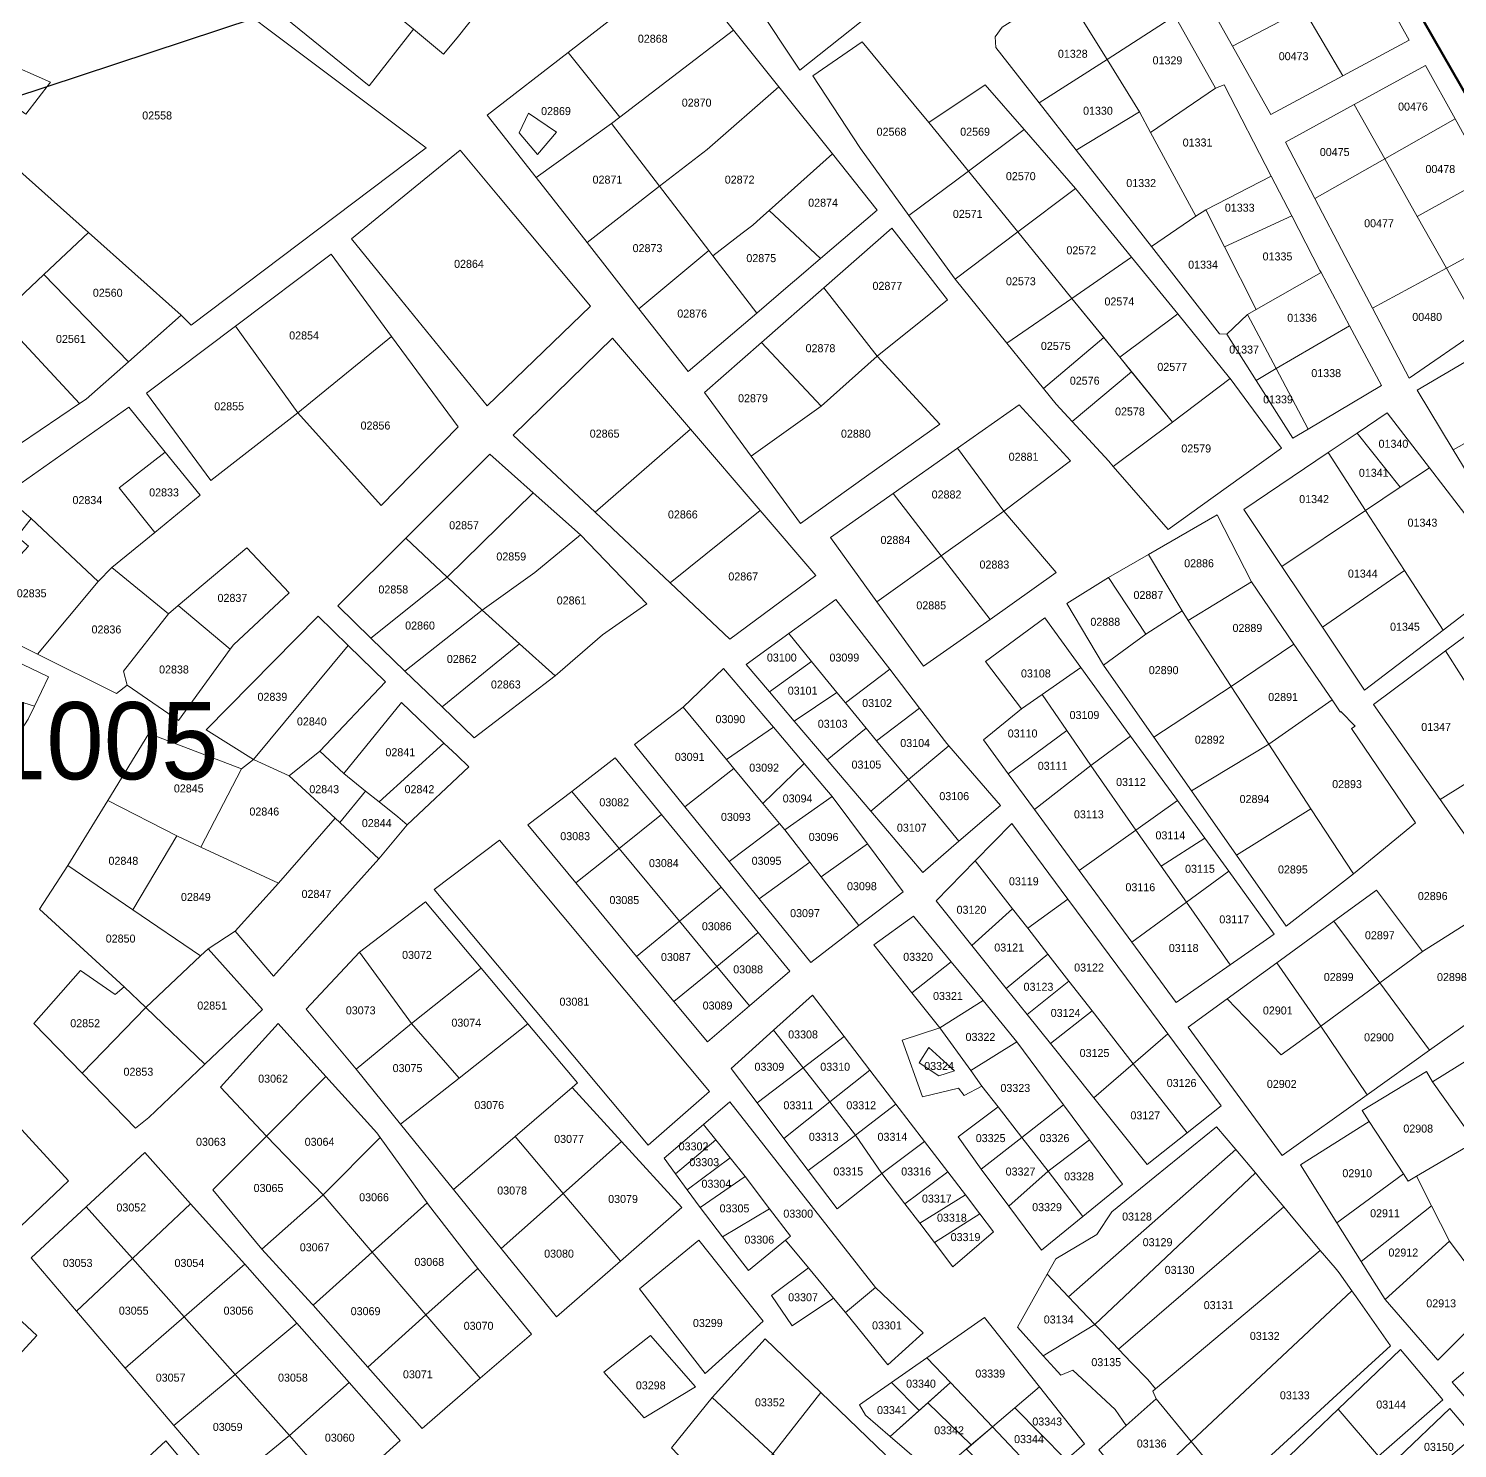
# Model space of a CAD drawing. Header units: metres. Extents: x 245225 to 248406, y 1633796 to 1637634.
# Drawn here: x 247960.4 to 248228.2, y 1635576.7 to 1635842.8 of the extents above; entities that cross this region are included whole.
import ezdxf
from ezdxf.enums import TextEntityAlignment as Align

# ---------------------------------------------------------------- set-up
doc = ezdxf.new("R2010")
doc.units = ezdxf.units.M
doc.header["$MEASUREMENT"] = 0
doc.layers.add('historique_numero_parcelle', color=7, linetype='Continuous')
doc.layers.add('limites_sections', color=7, linetype='Continuous')
doc.layers.add('Limites_Communes', color=7, linetype='Continuous', lineweight=211, plot=False)
doc.layers.add('LIMITES_PARCELLES', color=7, linetype='Continuous', lineweight=0, true_color=0xffffff)
doc.styles.add('Style-FANCY', font='FANCY.shx')

msp = doc.modelspace()

# ---------------------------------------------------------------- linework, layer by layer
at = {"layer": 'Limites_Communes', "color": 210, "lineweight": 80, "flags": 128}
msp.add_lwpolyline([(248217.2385, 1636236.7707), (248275.3777, 1636195.0512), (248148.5522, 1635981.3904), (248146.6045, 1635975.4591), (248342.7719, 1635633.7657), (248361.87, 1635600.4997), (248372.369, 1635589.1554), (248359.7581, 1635572.275), (248054, 1635163)], dxfattribs=at)
at = {"layer": 'limites_parcelles', "flags": 128}
for points in [[(248064.685, 1635873.243), (248058.454, 1635864.355), (248052.841, 1635856.346), (248040.776, 1635841.106), (248038.201, 1635838.024), (248032.59, 1635842.734), (248024.299, 1635849.61), (248030.925, 1635859.148), (248036.349, 1635869.335), (248049.284, 1635886.206), (248064.685, 1635873.243)], [(247989.023, 1635789.142), (247971.647, 1635804.644), (247939.499, 1635833.326), (247940.022, 1635833.909), (247957.379, 1635852.959), (247959.178, 1635851.901), (247973.148, 1635866.929), (248034.955, 1635820.469), (247990.928, 1635787.237), (247989.023, 1635789.142)], [(248219.184, 1635840.683), (248206.785, 1635834.002), (248199.418, 1635846.468), (248191.925, 1635859.146), (248205.002, 1635866.362), (248212.279, 1635853.187), (248219.184, 1635840.683)], [(248175.3, 1635845.22), (248162.57, 1635837.048), (248154.351, 1635850.274), (248157.288, 1635852.111), (248167.926, 1635858.335), (248175.3, 1635845.22)], [(248024.299, 1635849.61), (248032.59, 1635842.734), (248024.266, 1635832.11), (248008.549, 1635844.867), (248016.957, 1635855.698), (248024.299, 1635849.61)], [(248081.155, 1635833.826), (248071.238, 1635826.216), (248061.592, 1635838.361), (248071.787, 1635846.266), (248082.785, 1635854.792), (248092.551, 1635842.57), (248081.155, 1635833.826)], [(248162.57, 1635837.048), (248149.872, 1635828.896), (248141.741, 1635839.307), (248141.635, 1635841.318), (248142.905, 1635843.117), (248154.351, 1635850.274), (248162.57, 1635837.048)], [(248182.91, 1635831.687), (248170.744, 1635823.394), (248168.665, 1635827.24), (248162.57, 1635837.048), (248175.3, 1635845.22), (248182.91, 1635831.687)], [(248101.071, 1635831.908), (248087.597, 1635820.175), (248078.716, 1635813.285), (248069.711, 1635825.044), (248071.238, 1635826.216), (248081.155, 1635833.826), (248092.551, 1635842.57), (248101.071, 1635831.908)], [(248136.582, 1635816.1), (248125.454, 1635807.813), (248116.373, 1635820.383), (248116.235, 1635820.574), (248107.451, 1635834.015), (248116.658, 1635840.365), (248126.401, 1635828.558), (248129.147, 1635825.231), (248136.582, 1635816.1)], [(248071.238, 1635826.216), (248069.711, 1635825.044), (248055.553, 1635814.931), (248046.412, 1635826.593), (248061.592, 1635838.361), (248071.238, 1635826.216)], [(247971.647, 1635804.644), (247963.288, 1635796.746), (247954.868, 1635788.79), (247945.117, 1635779.577), (247937.32, 1635772.209), (247910.6, 1635801.101), (247939.499, 1635833.326), (247971.647, 1635804.644)], [(248193.352, 1635815.186), (248181.101, 1635808.851), (248179.249, 1635807.66), (248170.744, 1635823.394), (248182.91, 1635831.687), (248184.498, 1635832.322), (248193.352, 1635815.186)], [(248111.111, 1635819.344), (248099.224, 1635808.723), (248097.643, 1635807.31), (248096.169, 1635805.994), (248094.158, 1635804.512), (248088.683, 1635800.27), (248087.92, 1635801.267), (248078.716, 1635813.285), (248087.597, 1635820.175), (248101.071, 1635831.908), (248111.111, 1635819.344)], [(248170.744, 1635823.394), (248179.249, 1635807.66), (248170.902, 1635801.972), (248156.797, 1635820.03), (248168.665, 1635827.24), (248170.744, 1635823.394)], [(248065.752, 1635790.835), (248046.385, 1635772.103), (248027.699, 1635795.148), (248020.985, 1635803.429), (248032.215, 1635812.612), (248041.305, 1635820.045), (248048.509, 1635811.438), (248065.752, 1635790.835)], [(248226.191, 1635797.958), (248212.311, 1635790.407), (248207.218, 1635800.128), (248201.541, 1635810.963), (248214.637, 1635818.423), (248220.731, 1635807.628), (248226.191, 1635797.958)], [(248145.849, 1635804.719), (248134.117, 1635795.899), (248133.592, 1635796.55), (248125.454, 1635807.813), (248136.582, 1635816.1), (248145.849, 1635804.719)], [(248102.795, 1635794.552), (248096.91, 1635789.528), (248088.683, 1635800.27), (248094.158, 1635804.512), (248096.169, 1635805.994), (248097.643, 1635807.31), (248099.224, 1635808.723), (248108.898, 1635799.762), (248104.781, 1635796.247), (248102.795, 1635794.552)], [(248184.615, 1635801.913), (248190.546, 1635790.205), (248188.906, 1635789.272), (248185.027, 1635785.543), (248183.651, 1635785.649), (248170.902, 1635801.972), (248179.249, 1635807.66), (248181.101, 1635808.851), (248184.615, 1635801.913)], [(248202.694, 1635797.119), (248190.546, 1635790.205), (248184.615, 1635801.913), (248197.191, 1635807.755), (248202.489, 1635797.503), (248202.694, 1635797.119)], [(248232.634, 1635786.547), (248226.191, 1635797.958), (248239.363, 1635805.123), (248242.891, 1635798.773), (248243.103, 1635794.963), (248241.939, 1635792.952), (248232.634, 1635786.547)], [(248088.683, 1635800.27), (248096.91, 1635789.528), (248084.061, 1635778.558), (248074.847, 1635790.314), (248087.92, 1635801.267), (248088.683, 1635800.27)], [(247979.148, 1635780.384), (247971.243, 1635773.373), (247969.995, 1635772.535), (247954.868, 1635788.79), (247963.288, 1635796.746), (247979.148, 1635780.384)], [(248208.024, 1635787.144), (248194.278, 1635779.098), (248188.906, 1635789.272), (248190.546, 1635790.205), (248202.694, 1635797.119), (248208.024, 1635787.144)], [(248185.682, 1635777.223), (248174.857, 1635769.096), (248164.95, 1635781.263), (248175.815, 1635789.347), (248185.556, 1635777.394), (248185.682, 1635777.223)], [(248167.181, 1635778.523), (248156.047, 1635769.182), (248153.065, 1635772.42), (248150.695, 1635775.357), (248161.978, 1635784.912), (248164.95, 1635781.263), (248167.181, 1635778.523)], [(248117.515, 1635758.919), (248105.122, 1635750.089), (248095.869, 1635762.717), (248108.975, 1635772.047), (248119.516, 1635781.416), (248131.263, 1635768.716), (248117.515, 1635758.919)], [(248241.166, 1635771.593), (248237.735, 1635769.658), (248227.466, 1635763.865), (248220.693, 1635775.039), (248234.664, 1635783.229), (248241.166, 1635771.593)], [(248156.047, 1635769.182), (248167.181, 1635778.523), (248174.857, 1635769.096), (248163.751, 1635760.758), (248162.907, 1635761.731), (248156.047, 1635769.182)], [(248184.922, 1635756.736), (248174.02, 1635748.925), (248163.751, 1635760.758), (248174.857, 1635769.096), (248185.682, 1635777.223), (248195.293, 1635764.165), (248184.922, 1635756.736)], [(247986.057, 1635763.416), (247977.421, 1635756.739), (247984.091, 1635748.398), (247976.058, 1635741.808), (247973.484, 1635739.223), (247960.924, 1635751.015), (247955.844, 1635755.354), (247979.233, 1635771.864), (247986.057, 1635763.416)], [(248245.536, 1635758.592), (248240.515, 1635755.773), (248234.439, 1635752.362), (248227.466, 1635763.865), (248237.735, 1635769.658), (248245.536, 1635758.592)], [(248238.684, 1635740.114), (248225.571, 1635730.093), (248218.332, 1635741.268), (248211.04, 1635752.525), (248217.524, 1635756.867), (248222.988, 1635760.526), (248231.057, 1635750.033), (248238.684, 1635740.114)], [(248038.913, 1635740.004), (248055.03, 1635755.825), (248063.9, 1635747.946), (248055.328, 1635740.855), (248045.451, 1635733.839), (248038.913, 1635740.004)], [(247973.484, 1635739.223), (247962.122, 1635725.598), (247948.118, 1635732.6), (247960.395, 1635745.829), (247958.278, 1635747.629), (247960.924, 1635751.015), (247973.484, 1635739.223)], [(248177.777, 1635731.859), (248176.669, 1635733.703), (248170.327, 1635744.263), (248183.201, 1635751.703), (248189.683, 1635739.135), (248177.777, 1635731.859)], [(248052.454, 1635727.52), (248045.451, 1635733.839), (248055.328, 1635740.855), (248063.9, 1635747.946), (248076.297, 1635734.991), (248068.028, 1635729.214), (248059.138, 1635721.488), (248052.454, 1635727.52)], [(247998.239, 1635726.516), (247988.487, 1635734.683), (248001.353, 1635745.512), (248009.29, 1635737.045), (247998.813, 1635727.309), (247998.239, 1635726.516)], [(247986.642, 1635733.129), (247978.247, 1635722.396), (247978.916, 1635719.794), (247976.905, 1635718.207), (247962.122, 1635725.598), (247973.484, 1635739.223), (247976.058, 1635741.808), (247986.642, 1635733.129)], [(247998.239, 1635726.516), (247988.547, 1635713.127), (247978.916, 1635719.794), (247978.247, 1635722.396), (247986.642, 1635733.129), (247988.487, 1635734.683), (247998.239, 1635726.516)], [(248121.836, 1635722.741), (248113.552, 1635716.449), (248111.946, 1635718.409), (248107.173, 1635724.233), (248102.92, 1635729.422), (248111.763, 1635735.828), (248121.836, 1635722.741)], [(248177.777, 1635731.859), (248185.817, 1635719.544), (248171.343, 1635710.038), (248161.902, 1635723.525), (248169.84, 1635729.346), (248176.669, 1635733.703), (248177.777, 1635731.859)], [(248250.232, 1635717.058), (248238.426, 1635706.696), (248231.912, 1635716.926), (248226.022, 1635726.177), (248238.576, 1635735.516), (248245.339, 1635724.805), (248250.232, 1635717.058)], [(248157.68, 1635723.073), (248150.421, 1635718.016), (248146.556, 1635715.323), (248139.809, 1635724.186), (248150.922, 1635732.389), (248157.68, 1635723.073)], [(248002.57, 1635705.824), (248020.353, 1635727.186), (248027.308, 1635720.376), (248015.005, 1635707.412), (248009.277, 1635702.764), (248002.57, 1635705.824)], [(248231.912, 1635716.926), (248238.426, 1635706.696), (248225.013, 1635698.339), (248212.541, 1635716.148), (248226.022, 1635726.177), (248231.912, 1635716.926)], [(248127.454, 1635715.44), (248119.369, 1635709.351), (248117.442, 1635711.703), (248113.552, 1635716.449), (248121.836, 1635722.741), (248127.454, 1635715.44)], [(248166.999, 1635710.226), (248159.513, 1635704.708), (248155.034, 1635711.264), (248150.421, 1635718.016), (248157.68, 1635723.073), (248166.999, 1635710.226)], [(247956.143, 1635706.903), (247953.622, 1635703.046), (247941.954, 1635709.73), (247943.638, 1635713.356), (247946.666, 1635720.455), (247961.55, 1635715.849), (247960.369, 1635713.365), (247956.143, 1635706.903)], [(248113.552, 1635716.449), (248117.442, 1635711.703), (248110.111, 1635705.782), (248103.961, 1635713.039), (248111.946, 1635718.409), (248113.552, 1635716.449)], [(248155.034, 1635711.264), (248144.072, 1635703.153), (248139.412, 1635709.502), (248146.556, 1635715.323), (248150.421, 1635718.016), (248155.034, 1635711.264)], [(248038.296, 1635708.919), (248026.163, 1635697.87), (248023.594, 1635699.918), (248019.503, 1635703.178), (248030.351, 1635716.54), (248038.296, 1635708.919)], [(248091.269, 1635705.803), (248092.652, 1635704.136), (248083.465, 1635696.954), (248074.007, 1635708.655), (248083.109, 1635715.64), (248091.269, 1635705.803)], [(248119.369, 1635709.351), (248127.454, 1635715.44), (248132.533, 1635708.841), (248132.902, 1635708.414), (248125.343, 1635702.062), (248119.369, 1635709.351)], [(248206.275, 1635714.737), (248206.285, 1635714.722), (248206.405, 1635714.82), (248209.067, 1635712.058), (248208.391, 1635711.625), (248220.414, 1635693.944), (248208.778, 1635684.373), (248200.803, 1635696.589), (248192.895, 1635708.702), (248204.744, 1635716.988), (248206.275, 1635714.737)], [(248105.818, 1635705.073), (248098.07, 1635697.604), (248092.652, 1635704.136), (248091.269, 1635705.803), (248100.048, 1635711.863), (248105.818, 1635705.073)], [(248000.321, 1635704.105), (247992.741, 1635689.402), (247988.243, 1635691.519), (247975.258, 1635698.146), (247982.99, 1635710.719), (248000.321, 1635704.105)], [(248119.369, 1635709.351), (248125.343, 1635702.062), (248118.288, 1635696.133), (248110.111, 1635705.782), (248117.442, 1635711.703), (248119.369, 1635709.351)], [(248023.594, 1635699.918), (248018.748, 1635694.02), (248017.876, 1635694.826), (248009.277, 1635702.764), (248015.005, 1635707.412), (248019.503, 1635703.178), (248023.594, 1635699.918)], [(248042.963, 1635704.443), (248031.391, 1635693.576), (248029.65, 1635695.091), (248026.163, 1635697.87), (248038.296, 1635708.919), (248040.756, 1635706.559), (248042.963, 1635704.443)], [(248240.424, 1635703.56), (248246.31, 1635694.315), (248233.231, 1635686.605), (248225.013, 1635698.339), (248238.426, 1635706.696), (248240.424, 1635703.56)], [(248009.277, 1635702.764), (248017.876, 1635694.826), (248007.293, 1635682.655), (247992.741, 1635689.402), (248000.321, 1635704.105), (248002.57, 1635705.824), (248009.277, 1635702.764)], [(248098.07, 1635697.604), (248101.205, 1635693.825), (248091.727, 1635686.733), (248083.465, 1635696.954), (248092.652, 1635704.136), (248098.07, 1635697.604)], [(248111.049, 1635698.919), (248102.159, 1635692.675), (248101.205, 1635693.825), (248098.07, 1635697.604), (248105.818, 1635705.073), (248111.049, 1635698.919)], [(248031.391, 1635693.576), (248026.113, 1635687.207), (248020.703, 1635692.211), (248018.748, 1635694.02), (248023.594, 1635699.918), (248026.163, 1635697.87), (248029.65, 1635695.091), (248031.391, 1635693.576)], [(248117.66, 1635690.051), (248108.98, 1635683.867), (248106.892, 1635686.564), (248102.159, 1635692.675), (248111.049, 1635698.919), (248117.66, 1635690.051)], [(248018.748, 1635694.02), (248020.703, 1635692.211), (248026.113, 1635687.207), (248006.357, 1635665.212), (247999.13, 1635673.677), (248007.293, 1635682.655), (248017.876, 1635694.826), (248018.748, 1635694.02)], [(248102.159, 1635692.675), (248106.892, 1635686.564), (248097.386, 1635679.732), (248091.727, 1635686.733), (248101.205, 1635693.825), (248102.159, 1635692.675)], [(248155.227, 1635679.657), (248147.7, 1635674.195), (248144.84, 1635677.864), (248137.851, 1635686.832), (248144.704, 1635693.839), (248155.227, 1635679.657)], [(247992.741, 1635689.402), (248007.293, 1635682.655), (247999.13, 1635673.677), (247994.103, 1635670.37), (247992.648, 1635669.004), (247979.988, 1635677.646), (247988.243, 1635691.519), (247992.741, 1635689.402)], [(248172.719, 1635685.831), (248177.438, 1635679.085), (248167.212, 1635671.622), (248157.371, 1635685.031), (248167.991, 1635692.589), (248172.719, 1635685.831)], [(247979.988, 1635677.646), (247992.648, 1635669.004), (247982.388, 1635659.364), (247978.36, 1635663.226), (247962.485, 1635677.778), (247967.777, 1635685.981), (247979.988, 1635677.646)], [(248108.98, 1635683.867), (248116.079, 1635674.702), (248107.027, 1635667.804), (248097.386, 1635679.732), (248106.892, 1635686.564), (248108.98, 1635683.867)], [(248173.95, 1635654.423), (248167.491, 1635648.801), (248159.759, 1635658.722), (248155.423, 1635664.285), (248151.458, 1635669.373), (248147.7, 1635674.195), (248155.227, 1635679.657), (248173.95, 1635654.423)], [(248147.7, 1635674.195), (248151.458, 1635669.373), (248143.695, 1635662.892), (248137.248, 1635670.942), (248144.84, 1635677.864), (248147.7, 1635674.195)], [(248231.172, 1635657.183), (248223.035, 1635651.364), (248213.693, 1635663.953), (248221.698, 1635669.814), (248232.546, 1635676.694), (248241.806, 1635664.787), (248231.172, 1635657.183)], [(247993.483, 1635648.724), (247982.388, 1635659.364), (247992.648, 1635669.004), (247994.103, 1635670.37), (248004.289, 1635658.993), (247993.483, 1635648.724)], [(247982.388, 1635659.364), (247970.456, 1635647.044), (247961.427, 1635656.347), (247970.158, 1635666.269), (247976.64, 1635661.771), (247978.36, 1635663.226), (247982.388, 1635659.364)], [(248185.067, 1635660.956), (248195.183, 1635650.453), (248202.648, 1635655.866), (248211.32, 1635642.986), (248195.372, 1635631.582), (248186.292, 1635644.008), (248177.777, 1635655.659), (248185.067, 1635660.956)], [(247970.456, 1635647.044), (247982.388, 1635659.364), (247993.483, 1635648.724), (247982.99, 1635638.752), (247980.449, 1635636.746), (247970.456, 1635647.044)], [(248131.263, 1635655.527), (248139.356, 1635660.626), (248145.127, 1635653.622), (248145.647, 1635652.922), (248137.015, 1635647.521), (248131.263, 1635655.527)], [(248062.313, 1635644.323), (248051.624, 1635635.154), (248040.072, 1635625.244), (248030.158, 1635637.504), (248041.12, 1635646.124), (248054.03, 1635656.275), (248063.33, 1635645.196), (248062.313, 1635644.323)], [(248137.015, 1635647.521), (248139.095, 1635644.626), (248135.814, 1635642.827), (248134.756, 1635644.203), (248127.982, 1635642.615), (248124.172, 1635653.199), (248131.263, 1635655.527), (248137.015, 1635647.521)], [(248154.411, 1635641.098), (248146.589, 1635634.996), (248142.164, 1635640.71), (248139.095, 1635644.626), (248137.015, 1635647.521), (248145.647, 1635652.922), (248154.411, 1635641.098)], [(248243.963, 1635636.992), (248234.637, 1635629.792), (248231.565, 1635634.134), (248223.603, 1635645.389), (248233.33, 1635651.483), (248243.963, 1635636.992)], [(248026.349, 1635634.965), (248015.627, 1635624.209), (248005.044, 1635635.215), (248016.163, 1635646.423), (248025.721, 1635635.842), (248026.349, 1635634.965)], [(248223.603, 1635645.389), (248231.565, 1635634.134), (248220.56, 1635627.724), (248219, 1635626.815), (248218.13, 1635628.145), (248211.722, 1635637.95), (248210.374, 1635640.044), (248222.439, 1635647.346), (248223.603, 1635645.389)], [(248119.198, 1635606.844), (248113.546, 1635602.157), (248111.302, 1635604.869), (248106.631, 1635610.515), (248102.316, 1635615.731), (248103.217, 1635616.474), (248099.321, 1635621.636), (248094.751, 1635627.693), (248091.923, 1635631.192), (248089.226, 1635634.53), (248086.913, 1635637.392), (248091.886, 1635641.658), (248119.198, 1635606.844)], [(248186.729, 1635632.7), (248155.364, 1635605.121), (248151.329, 1635609.341), (248152.959, 1635612.241), (248160.685, 1635616.792), (248163.445, 1635621.039), (248171.56, 1635627.625), (248183.122, 1635637.006), (248186.729, 1635632.7)], [(248234.637, 1635629.792), (248246.538, 1635612.97), (248235.324, 1635604.065), (248226.778, 1635615.543), (248223.405, 1635622.151), (248220.56, 1635627.724), (248231.565, 1635634.134), (248234.637, 1635629.792)], [(248155.364, 1635605.121), (248186.729, 1635632.7), (248190.374, 1635628.351), (248160.312, 1635599.946), (248156.565, 1635603.864), (248155.364, 1635605.121)], [(248160.312, 1635599.946), (248190.374, 1635628.351), (248191.672, 1635626.8), (248195.687, 1635622.009), (248164.746, 1635595.308), (248161.42, 1635598.787), (248160.312, 1635599.946)], [(248223.405, 1635622.151), (248210.22, 1635611.703), (248205.644, 1635618.987), (248218.13, 1635628.145), (248219, 1635626.815), (248220.56, 1635627.724), (248223.405, 1635622.151)], [(248024.818, 1635613.492), (248013.769, 1635603.578), (248013.55, 1635603.827), (248004.157, 1635614.014), (248015.627, 1635624.209), (248024.818, 1635613.492)], [(248044.638, 1635610.442), (248034.917, 1635601.715), (248024.818, 1635613.492), (248035.119, 1635622.736), (248035.378, 1635622.375), (248044.638, 1635610.442)], [(248090.491, 1635616.382), (248099.321, 1635621.636), (248103.217, 1635616.474), (248102.316, 1635615.731), (248095.386, 1635610.019), (248090.491, 1635616.382)], [(248164.746, 1635595.308), (248195.687, 1635622.009), (248197.43, 1635619.928), (248202.548, 1635613.82), (248171.678, 1635587.876), (248170.21, 1635589.593), (248167.177, 1635592.765), (248164.746, 1635595.308)], [(248210.22, 1635611.703), (248223.405, 1635622.151), (248226.778, 1635615.543), (248214.687, 1635604.595), (248210.292, 1635611.59), (248210.22, 1635611.703)], [(248171.678, 1635587.876), (248202.548, 1635613.82), (248205.307, 1635610.526), (248206.088, 1635609.595), (248208.457, 1635606.237), (248178.363, 1635577.977), (248171.797, 1635585.994), (248171.169, 1635587.42), (248171.678, 1635587.876)], [(248155.364, 1635605.121), (248156.565, 1635603.864), (248160.312, 1635599.946), (248150.626, 1635594.067), (248145.762, 1635599.435), (248151.329, 1635609.341), (248155.364, 1635605.121)], [(248178.363, 1635577.977), (248208.457, 1635606.237), (248209.553, 1635604.683), (248215.718, 1635595.943), (248207.229, 1635588.157), (248197.919, 1635579.618), (248185.984, 1635568.673), (248178.363, 1635577.977)], [(248149.903, 1635588.214), (248141.1, 1635580.719), (248133.224, 1635589.034), (248128.802, 1635593.704), (248139.588, 1635601.254), (248149.903, 1635588.214)], [(248164.746, 1635595.308), (248167.177, 1635592.765), (248170.21, 1635589.593), (248171.678, 1635587.876), (248171.169, 1635587.42), (248171.797, 1635585.994), (248166.185, 1635581.001), (248164.072, 1635583.983), (248156.134, 1635591.392), (248153.912, 1635590.439), (248152.68, 1635591.799), (248150.626, 1635594.067), (248160.312, 1635599.946), (248161.42, 1635598.787), (248164.746, 1635595.308)], [(248215.456, 1635576.987), (248213.462, 1635575.234), (248205.909, 1635584.055), (248217.57, 1635595.228), (248225.487, 1635585.805), (248215.456, 1635576.987)], [(248127.352, 1635583.788), (248121.922, 1635578.937), (248117.293, 1635582.925), (248116.152, 1635584.849), (248122.183, 1635589.071), (248127.352, 1635583.788)], [(248178.363, 1635577.977), (248167.981, 1635568.142), (248161.016, 1635576.402), (248166.185, 1635581.001), (248171.797, 1635585.994), (248178.363, 1635577.977)], [(248231.266, 1635578.928), (248220.859, 1635570.015), (248218.066, 1635573.488), (248217.113, 1635574.917), (248226.84, 1635584.195), (248231.266, 1635578.928)]]:
    msp.add_lwpolyline(points, close=True, dxfattribs=at)
at = {"layer": 'limites_parcelles'}
for points in [[(248199.418, 1635846.468), (248186.111, 1635839.515), (248179.104, 1635852.07), (248191.925, 1635859.146)], [(248117.99, 1635845.344), (248105.017, 1635835.074), (248096.563, 1635847.754), (248108.438, 1635857.421)], [(248206.785, 1635834.002), (248193.255, 1635826.713), (248186.111, 1635839.515), (248199.418, 1635846.468)], [(247955.474, 1635836.792), (247964.523, 1635832.823), (247959.919, 1635826.791), (247952.458, 1635832.029)], [(248168.665, 1635827.24), (248156.797, 1635820.03), (248149.872, 1635828.896), (248162.57, 1635837.048)], [(248227.807, 1635825.925), (248214.637, 1635818.423), (248208.894, 1635828.594), (248222.254, 1635835.92)], [(248147.055, 1635823.898), (248136.582, 1635816.1), (248129.147, 1635825.231), (248139.73, 1635832.322)], [(248054.115, 1635827.018), (248059.406, 1635823.446), (248055.835, 1635819.212), (248052.395, 1635823.313)], [(248214.637, 1635818.423), (248201.541, 1635810.963), (248196.007, 1635821.527), (248208.894, 1635828.594)], [(248078.716, 1635813.285), (248065.114, 1635802.732), (248055.553, 1635814.931), (248069.711, 1635825.044)], [(248233.908, 1635814.942), (248220.731, 1635807.628), (248214.637, 1635818.423), (248227.807, 1635825.925)], [(248156.663, 1635812.849), (248145.849, 1635804.719), (248136.582, 1635816.1), (248147.055, 1635823.898)], [(248108.898, 1635799.762), (248099.224, 1635808.723), (248111.111, 1635819.344), (248119.516, 1635808.827)], [(248197.191, 1635807.755), (248184.615, 1635801.913), (248181.101, 1635808.851), (248193.352, 1635815.186)], [(248239.363, 1635805.123), (248226.191, 1635797.958), (248220.731, 1635807.628), (248233.908, 1635814.942)], [(248087.92, 1635801.267), (248074.847, 1635790.314), (248065.114, 1635802.732), (248078.716, 1635813.285)], [(248167.156, 1635799.972), (248155.985, 1635792.272), (248145.849, 1635804.719), (248156.663, 1635812.849)], [(247989.023, 1635789.142), (247979.148, 1635780.384), (247963.288, 1635796.746), (247971.647, 1635804.644)], [(248119.516, 1635781.416), (248109.476, 1635794.228), (248122.267, 1635805.44), (248132.652, 1635791.996)], [(248155.985, 1635792.272), (248143.814, 1635783.883), (248134.117, 1635795.899), (248145.849, 1635804.719)], [(248028.446, 1635785.144), (248010.878, 1635770.806), (247999.233, 1635787.087), (248017.122, 1635800.545)], [(248175.815, 1635789.347), (248164.95, 1635781.263), (248155.985, 1635792.272), (248167.156, 1635799.972)], [(248232.634, 1635786.547), (248219.184, 1635777.288), (248212.311, 1635790.407), (248226.191, 1635797.958)], [(248119.516, 1635781.416), (248108.975, 1635772.047), (248097.815, 1635784.008), (248109.476, 1635794.228)], [(248161.978, 1635784.912), (248150.695, 1635775.357), (248143.814, 1635783.883), (248155.985, 1635792.272)], [(247969.995, 1635772.535), (247958.889, 1635765.076), (247945.117, 1635779.577), (247954.868, 1635788.79)], [(248010.878, 1635770.806), (247994.579, 1635758.106), (247982.514, 1635774.51), (247999.233, 1635787.087)], [(248194.278, 1635779.098), (248190.523, 1635776.9), (248185.027, 1635785.543), (248188.906, 1635789.272)], [(248200.265, 1635767.762), (248194.278, 1635779.098), (248208.024, 1635787.144), (248214.025, 1635775.913)], [(248010.878, 1635770.806), (248028.446, 1635785.144), (248040.934, 1635768.16), (248026.541, 1635753.449)], [(248084.495, 1635767.752), (248066.602, 1635752.17), (248051.253, 1635766.599), (248069.88, 1635784.803)], [(248108.975, 1635772.047), (248095.869, 1635762.717), (248087.131, 1635774.643), (248097.815, 1635784.008)], [(248200.265, 1635767.762), (248197.409, 1635766.07), (248190.523, 1635776.9), (248194.278, 1635779.098)], [(248143.255, 1635752.373), (248134.574, 1635764.219), (248146.08, 1635772.314), (248155.711, 1635761.837)], [(248217.524, 1635756.867), (248209.439, 1635767.006), (248215.083, 1635770.806), (248222.988, 1635760.526)], [(248097.556, 1635752.514), (248080.664, 1635738.95), (248066.602, 1635752.17), (248084.495, 1635767.752)], [(248217.524, 1635756.867), (248211.04, 1635752.525), (248204.022, 1635763.359), (248209.439, 1635767.006)], [(247984.091, 1635748.398), (247977.421, 1635756.739), (247986.057, 1635763.416), (247992.568, 1635755.354)], [(248055.03, 1635755.825), (248038.913, 1635740.004), (248031.126, 1635747.345), (248046.861, 1635763.08)], [(248143.255, 1635752.373), (248131.499, 1635744.004), (248122.5, 1635755.723), (248134.574, 1635764.219)], [(248211.04, 1635752.525), (248195.351, 1635742.018), (248188.202, 1635752.709), (248204.022, 1635763.359)], [(248131.499, 1635744.004), (248119.436, 1635735.416), (248110.732, 1635747.443), (248122.5, 1635755.723)], [(248080.664, 1635738.95), (248097.556, 1635752.514), (248107.98, 1635740.353), (248091.893, 1635728.393)], [(248140.638, 1635732.103), (248131.499, 1635744.004), (248143.255, 1635752.373), (248153.065, 1635740.882)], [(248218.332, 1635741.268), (248202.942, 1635730.667), (248195.351, 1635742.018), (248211.04, 1635752.525)], [(248038.913, 1635740.004), (248024.598, 1635728.602), (248018.392, 1635734.611), (248031.126, 1635747.345)], [(248140.638, 1635732.103), (248128.194, 1635723.313), (248119.436, 1635735.416), (248131.499, 1635744.004)], [(248176.669, 1635733.703), (248169.84, 1635729.346), (248162.828, 1635739.929), (248170.327, 1635744.263)], [(248225.571, 1635730.093), (248210.85, 1635718.842), (248202.942, 1635730.667), (248218.332, 1635741.268)], [(248024.598, 1635728.602), (248038.913, 1635740.004), (248045.451, 1635733.839), (248030.987, 1635722.417)], [(248169.84, 1635729.346), (248161.902, 1635723.525), (248155.009, 1635735.061), (248162.828, 1635739.929)], [(248197.613, 1635727.474), (248185.817, 1635719.544), (248177.777, 1635731.859), (248189.683, 1635739.135)], [(248052.454, 1635727.52), (248037.95, 1635715.677), (248030.987, 1635722.417), (248045.451, 1635733.839)], [(248020.353, 1635727.186), (248002.57, 1635705.824), (247993.706, 1635711.381), (248014.741, 1635732.68)], [(247961.55, 1635715.849), (247946.666, 1635720.455), (247949.946, 1635728.146), (247964.147, 1635721.306)], [(248107.173, 1635724.233), (248099.294, 1635718.546), (248094.962, 1635723.657), (248102.92, 1635729.422)], [(248037.95, 1635715.677), (248052.454, 1635727.52), (248059.138, 1635721.488), (248043.955, 1635709.863)], [(248204.744, 1635716.988), (248192.895, 1635708.702), (248185.817, 1635719.544), (248197.613, 1635727.474)], [(248100.048, 1635711.863), (248091.269, 1635705.803), (248083.109, 1635715.64), (248090.691, 1635722.873)], [(248099.294, 1635718.546), (248107.173, 1635724.233), (248111.946, 1635718.409), (248103.961, 1635713.039)], [(248192.895, 1635708.702), (248178.381, 1635699.984), (248171.343, 1635710.038), (248185.817, 1635719.544)], [(248144.072, 1635703.153), (248155.034, 1635711.264), (248159.513, 1635704.708), (248149.004, 1635696.432)], [(248175.775, 1635698.129), (248167.991, 1635692.589), (248159.513, 1635704.708), (248166.999, 1635710.226)], [(248134.824, 1635690.494), (248125.343, 1635702.062), (248132.902, 1635708.414), (248142.587, 1635697.199)], [(248200.803, 1635696.589), (248186.825, 1635687.92), (248178.381, 1635699.984), (248192.895, 1635708.702)], [(248079.057, 1635695.543), (248071.1, 1635689.169), (248062.23, 1635699.853), (248070.409, 1635706.115)], [(248167.991, 1635692.589), (248157.371, 1635685.031), (248149.004, 1635696.432), (248159.513, 1635704.708)], [(248134.824, 1635690.494), (248128.035, 1635684.631), (248118.288, 1635696.133), (248125.343, 1635702.062)], [(248071.1, 1635689.169), (248063.014, 1635682.692), (248054.023, 1635693.568), (248062.23, 1635699.853)], [(247988.243, 1635691.519), (247979.988, 1635677.646), (247967.777, 1635685.981), (247975.258, 1635698.146)], [(248180.884, 1635691.087), (248172.719, 1635685.831), (248167.991, 1635692.589), (248175.775, 1635698.129)], [(248186.825, 1635687.92), (248200.803, 1635696.589), (248208.778, 1635684.373), (248196.166, 1635674.577)], [(248090.219, 1635681.896), (248082.433, 1635675.518), (248071.1, 1635689.169), (248079.057, 1635695.543)], [(248088.083, 1635643.568), (248076.547, 1635633.514), (248036.462, 1635681.457), (248048.682, 1635690.705)], [(248172.719, 1635685.831), (248180.884, 1635691.087), (248185.383, 1635684.885), (248177.438, 1635679.085)], [(248082.433, 1635675.518), (248074.391, 1635668.93), (248063.014, 1635682.692), (248071.1, 1635689.169)], [(248116.079, 1635674.702), (248108.98, 1635683.867), (248117.66, 1635690.051), (248124.384, 1635681.033)], [(248144.84, 1635677.864), (248137.248, 1635670.942), (248130.522, 1635679.339), (248137.851, 1635686.832)], [(248185.647, 1635667.351), (248177.438, 1635679.085), (248185.383, 1635684.885), (248193.917, 1635673.122)], [(248097.178, 1635673.388), (248089.456, 1635667.058), (248082.433, 1635675.518), (248090.219, 1635681.896)], [(248221.698, 1635669.814), (248213.693, 1635663.953), (248205.11, 1635675.519), (248213.099, 1635681.324)], [(248045.291, 1635666.687), (248032.203, 1635656.374), (248022.466, 1635669.709), (248034.849, 1635679.128)], [(248185.647, 1635667.351), (248175.528, 1635660.289), (248167.212, 1635671.622), (248177.438, 1635679.085)], [(248089.456, 1635667.058), (248081.399, 1635660.454), (248074.391, 1635668.93), (248082.433, 1635675.518)], [(248133.366, 1635667.895), (248126.013, 1635662.123), (248118.881, 1635671.084), (248126.289, 1635676.482)], [(248213.693, 1635663.953), (248202.648, 1635655.866), (248194.4, 1635667.737), (248205.11, 1635675.519)], [(248095.587, 1635659.674), (248089.456, 1635667.058), (248097.178, 1635673.388), (248103.117, 1635666.127)], [(248032.203, 1635656.374), (248021.831, 1635647.801), (248012.434, 1635659.055), (248022.466, 1635669.709)], [(248155.423, 1635664.285), (248147.587, 1635658.032), (248143.695, 1635662.892), (248151.458, 1635669.373)], [(248054.03, 1635656.275), (248041.12, 1635646.124), (248032.203, 1635656.374), (248045.291, 1635666.687)], [(248095.587, 1635659.674), (248087.66, 1635652.881), (248081.399, 1635660.454), (248089.456, 1635667.058)], [(248139.356, 1635660.626), (248131.263, 1635655.527), (248126.013, 1635662.123), (248133.366, 1635667.895)], [(248195.183, 1635650.453), (248185.067, 1635660.956), (248194.4, 1635667.737), (248202.648, 1635655.866)], [(248147.587, 1635658.032), (248155.423, 1635664.285), (248159.759, 1635658.722), (248151.961, 1635652.57)], [(248223.035, 1635651.364), (248211.32, 1635642.986), (248202.648, 1635655.866), (248213.693, 1635663.953)], [(248113.303, 1635653.888), (248105.596, 1635648.01), (248100.056, 1635655.085), (248107.345, 1635661.665)], [(248167.491, 1635648.801), (248160.118, 1635642.385), (248151.961, 1635652.57), (248159.759, 1635658.722)], [(248016.163, 1635646.423), (248005.044, 1635635.215), (247996.431, 1635644.425), (248007.2, 1635656.347)], [(248041.12, 1635646.124), (248030.158, 1635637.504), (248021.831, 1635647.801), (248032.203, 1635656.374)], [(248105.596, 1635648.01), (248096.987, 1635641.445), (248092.105, 1635647.907), (248100.056, 1635655.085)], [(248118.108, 1635647.617), (248110.589, 1635641.636), (248105.596, 1635648.01), (248113.303, 1635653.888)], [(248177.583, 1635635.853), (248167.491, 1635648.801), (248173.95, 1635654.423), (248183.968, 1635640.922)], [(248129.201, 1635651.858), (248133.963, 1635647.492), (248131.026, 1635646.54), (248127.375, 1635649)], [(248110.589, 1635641.636), (248102.002, 1635634.805), (248096.987, 1635641.445), (248105.596, 1635648.01)], [(248122.994, 1635641.239), (248115.441, 1635635.44), (248110.589, 1635641.636), (248118.108, 1635647.617)], [(248177.583, 1635635.853), (248170.104, 1635629.915), (248160.118, 1635642.385), (248167.491, 1635648.801)], [(248071.591, 1635634.208), (248060.642, 1635624.475), (248051.624, 1635635.154), (248062.313, 1635644.323)], [(248115.441, 1635635.44), (248106.541, 1635628.796), (248102.002, 1635634.805), (248110.589, 1635641.636)], [(248128.386, 1635634.2), (248120.362, 1635628.222), (248115.441, 1635635.44), (248122.994, 1635641.239)], [(248146.589, 1635634.996), (248138.989, 1635629.069), (248134.65, 1635635.101), (248142.164, 1635640.71)], [(248159.287, 1635634.522), (248151.509, 1635628.642), (248146.589, 1635634.996), (248154.411, 1635641.098)], [(247957.677, 1635617.116), (247946.029, 1635629.13), (247957.081, 1635638.664), (247967.909, 1635626.846)], [(248089.226, 1635634.53), (248081.702, 1635628.177), (248079.582, 1635631.101), (248086.913, 1635637.392)], [(248218.13, 1635628.145), (248205.644, 1635618.987), (248198.812, 1635629.862), (248211.722, 1635637.95)], [(248015.627, 1635624.209), (248004.157, 1635614.014), (247994.99, 1635625.161), (248005.044, 1635635.215)], [(248035.119, 1635622.736), (248024.818, 1635613.492), (248015.627, 1635624.209), (248026.349, 1635634.965)], [(248060.642, 1635624.475), (248049.036, 1635614.159), (248040.072, 1635625.244), (248051.624, 1635635.154)], [(248071.356, 1635611.788), (248060.642, 1635624.475), (248071.591, 1635634.208), (248082.901, 1635621.879)], [(248081.702, 1635628.177), (248089.226, 1635634.53), (248091.923, 1635631.192), (248083.9, 1635625.143)], [(248120.362, 1635628.222), (248111.996, 1635621.576), (248106.541, 1635628.796), (248115.441, 1635635.44)], [(248120.362, 1635628.222), (248128.386, 1635634.2), (248132.725, 1635628.537), (248124.68, 1635622.568)], [(248151.509, 1635628.642), (248144.157, 1635622.114), (248138.989, 1635629.069), (248146.589, 1635634.996)], [(248158.067, 1635620.173), (248151.509, 1635628.642), (248159.287, 1635634.522), (248165.447, 1635626.211)], [(247990.803, 1635622.562), (247979.889, 1635612.27), (247971.252, 1635622.009), (247982.197, 1635632.138)], [(248083.9, 1635625.143), (248091.923, 1635631.192), (248094.751, 1635627.693), (248086.291, 1635621.844)], [(248099.321, 1635621.636), (248090.491, 1635616.382), (248086.291, 1635621.844), (248094.751, 1635627.693)], [(248136.026, 1635624.227), (248127.473, 1635618.91), (248124.68, 1635622.568), (248132.725, 1635628.537)], [(248144.157, 1635622.114), (248151.509, 1635628.642), (248158.067, 1635620.173), (248150.313, 1635613.829)], [(248071.356, 1635611.788), (248059.402, 1635601.34), (248049.036, 1635614.159), (248060.642, 1635624.475)], [(248127.473, 1635618.91), (248136.026, 1635624.227), (248138.756, 1635620.665), (248130.218, 1635615.316)], [(247979.889, 1635612.27), (247969.434, 1635602.411), (247960.898, 1635612.426), (247971.252, 1635622.009)], [(248000.982, 1635611.236), (247989.59, 1635601.331), (247979.889, 1635612.27), (247990.803, 1635622.562)], [(248130.218, 1635615.316), (248138.756, 1635620.665), (248141.317, 1635617.321), (248133.697, 1635610.759)], [(248098.111, 1635600.52), (248087.263, 1635590.73), (248074.96, 1635606.605), (248086.072, 1635615.734)], [(248235.324, 1635604.065), (248224.608, 1635593.217), (248214.687, 1635604.595), (248226.778, 1635615.543)], [(248034.917, 1635601.715), (248024.028, 1635591.939), (248013.769, 1635603.578), (248024.818, 1635613.492)], [(247989.59, 1635601.331), (247978.542, 1635591.725), (247969.434, 1635602.411), (247979.889, 1635612.27)], [(248010.735, 1635600.153), (247999.16, 1635590.541), (247989.59, 1635601.331), (248000.982, 1635611.236)], [(248045.097, 1635589.843), (248034.917, 1635601.715), (248044.638, 1635610.442), (248054.693, 1635598.139)], [(248111.302, 1635604.869), (248103.554, 1635599.669), (248099.664, 1635605.384), (248106.631, 1635610.515)], [(247961.956, 1635597.874), (247954.548, 1635589.804), (247943.171, 1635598.8), (247951.757, 1635607.328)], [(248121.475, 1635592.385), (248113.546, 1635602.157), (248119.198, 1635606.844), (248128.088, 1635598.377)], [(247999.16, 1635590.541), (247987.679, 1635581.005), (247978.542, 1635591.725), (247989.59, 1635601.331)], [(248020.492, 1635589.065), (248009.317, 1635579.089), (247999.16, 1635590.541), (248010.735, 1635600.153)], [(248045.097, 1635589.843), (248034.187, 1635580.412), (248024.028, 1635591.939), (248034.917, 1635601.715)], [(248076.989, 1635597.878), (248085.456, 1635588.221), (248075.799, 1635582.4), (248068.264, 1635591.01)], [(248108.92, 1635587.187), (248099.915, 1635575.705), (248088.586, 1635586.232), (248098.508, 1635597.213)], [(248245.403, 1635586.47), (248236.279, 1635578.75), (248227.254, 1635589.116), (248236.31, 1635596.713)], [(248127.352, 1635583.788), (248122.183, 1635589.071), (248128.802, 1635593.704), (248133.224, 1635589.034)], [(248009.317, 1635579.089), (247997.543, 1635569.431), (247987.679, 1635581.005), (247999.16, 1635590.541)], [(248009.317, 1635579.089), (248020.492, 1635589.065), (248030.086, 1635578.163), (248018.974, 1635568.108)], [(248137.136, 1635577.346), (248128.99, 1635585.251), (248133.224, 1635589.034), (248141.1, 1635580.719)], [(248099.915, 1635575.705), (248091.821, 1635565.383), (248080.928, 1635576.824), (248088.586, 1635586.232)], [(248121.038, 1635575.52), (248111.431, 1635565.004), (248099.915, 1635575.705), (248108.92, 1635587.187)], [(248154.903, 1635574.537), (248145.284, 1635584.282), (248149.903, 1635588.214), (248158.357, 1635577.528)], [(248137.136, 1635577.346), (248130.412, 1635571.622), (248121.922, 1635578.937), (248128.99, 1635585.251)], [(248154.903, 1635574.537), (248150.536, 1635570.756), (248141.1, 1635580.719), (248145.284, 1635584.282)], [(248205.578, 1635566.889), (248196.752, 1635575.282), (248205.909, 1635584.055), (248213.462, 1635575.234)], [(248146.007, 1635566.835), (248136.203, 1635576.551), (248141.1, 1635580.719), (248150.536, 1635570.756)], [(247995.69, 1635566.653), (247986.562, 1635560.039), (247976.773, 1635569.431), (247986.163, 1635578.135)], [(248185.984, 1635568.673), (248175.58, 1635559.131), (248167.981, 1635568.142), (248178.363, 1635577.977)], [(248220.859, 1635570.015), (248231.266, 1635578.928), (248236.519, 1635572.675), (248225.862, 1635563.794)]]:
    msp.add_3dface(points, dxfattribs=at)
at = {"layer": 'limites_sections', "flags": 128}
msp.add_lwpolyline([(248216.648, 1636235.955), (248272.648, 1636198.72), (248243.07, 1636149.637), (248141.915, 1635980.173), (248141.915, 1635980.173), (248171.545, 1635933.921), (248161.5697, 1635940.7487), (248124.1967, 1635949.6121), (248109.5123, 1635952.2315), (248095.5344, 1635961.9404), (248141.4073, 1635889.9468), (248132.3479, 1635883.9265), (248124.6837, 1635878.8333), (248123.2402, 1635877.8741), (248116.477, 1635873.3797), (248103.8573, 1635870.6117), (248059.7422, 1635860.9355), (248035.2349, 1635855.5601), (247736.2847, 1635756.8396), (247688.8371, 1635742.8119), (247407.794584, 1635646.540732)], dxfattribs=at)

# ---------------------------------------------------------------- texts
at = {"layer": 'historique_numero_parcelle', "style": 'Style-FANCY'}
for s, p in [('02868', (248077.420079, 1635840.941422)), ('01328', (248156.152354, 1635838.118241)), ('01329', (248173.901381, 1635836.886218)), ('00473', (248197.54798, 1635837.665156)), ('02870', (248085.652396, 1635828.963586)), ('02558', (247984.527799, 1635826.557949)), ('02869', (248059.285483, 1635827.376162)), ('01330', (248160.871749, 1635827.440711)), ('00476', (248219.913806, 1635828.219649)), ('02568', (248122.173592, 1635823.509217)), ('02569', (248137.845327, 1635823.509217)), ('01331', (248179.544135, 1635821.485935)), ('00475', (248205.242645, 1635819.698159)), ('00478', (248225.043583, 1635816.515434)), ('02871', (248068.9367, 1635814.532458)), ('02872', (248093.71055, 1635814.532458)), ('02570', (248146.408052, 1635815.17524)), ('01332', (248168.976796, 1635813.888462)), ('02874', (248109.351632, 1635810.20312)), ('02571', (248136.468038, 1635808.103988)), ('01333', (248187.443991, 1635809.268378)), ('00477', (248213.552883, 1635806.351247)), ('02873', (248076.440935, 1635801.688754)), ('02875', (248097.762127, 1635799.812707)), ('02572', (248157.745925, 1635801.28528)), ('01335', (248194.523083, 1635800.130876)), ('02864', (248042.97639, 1635798.739392)), ('01334', (248180.570091, 1635798.590848)), ('02877', (248121.404934, 1635794.617501)), ('02573', (248146.423052, 1635795.476751)), ('02560', (247975.268318, 1635793.321257)), ('02574', (248164.881363, 1635791.688579)), ('02876', (248084.817416, 1635789.422295)), ('00480', (248222.58129, 1635788.794925)), ('01336', (248199.139882, 1635788.631998)), ('02561', (247968.355736, 1635784.66258)), ('02854', (248012.069615, 1635785.318443)), ('02575', (248152.96749, 1635783.354603)), ('02878', (248108.862713, 1635782.928288)), ('01337', (248188.264755, 1635782.677222)), ('02577', (248174.792486, 1635779.43565)), ('01338', (248203.654085, 1635778.262475)), ('02576', (248158.387852, 1635776.838047)), ('02879', (248096.206329, 1635773.548054)), ('01339', (248194.625678, 1635773.334384)), ('02855', (247998.029331, 1635772.041805)), ('02578', (248166.863496, 1635771.065596)), ('02856', (248025.450388, 1635768.434023)), ('02865', (248068.400853, 1635766.918755)), ('02880', (248115.494232, 1635766.909735)), ('01340', (248216.257305, 1635765.011814)), ('02881', (248146.929131, 1635762.580397)), ('02579', (248179.291553, 1635764.138654)), ('01341', (248212.563866, 1635759.570381)), ('02834', (247971.44854, 1635754.453868)), ('02833', (247985.823458, 1635755.896981)), ('02882', (248132.490521, 1635755.509144)), ('01342', (248201.380953, 1635754.642291)), ('02866', (248083.063444, 1635751.76607)), ('02857', (248042.059683, 1635749.745712)), ('01343', (248221.694868, 1635750.227543)), ('02884', (248122.902997, 1635746.994779)), ('02859', (248050.904249, 1635743.890798)), ('02883', (248141.458655, 1635742.376818)), ('02886', (248179.823146, 1635742.617202)), ('01344', (248210.511955, 1635740.679367)), ('02867', (248094.386316, 1635740.149012)), ('02835', (247961.012343, 1635736.992203)), ('02837', (247998.639006, 1635736.126335)), ('02858', (248028.796645, 1635737.706028)), ('02861', (248062.214237, 1635735.644439)), ('02887', (248170.319547, 1635736.679824)), ('02885', (248129.622251, 1635734.72832)), ('02836', (247975.026198, 1635730.209573)), ('02860', (248033.806772, 1635730.944014)), ('02888', (248162.246394, 1635731.649545)), ('02889', (248188.884849, 1635730.495055)), ('01345', (248218.411811, 1635730.720518)), ('02862', (248041.617788, 1635724.676781)), ('03100', (248101.61458, 1635724.940645)), ('03099', (248113.341344, 1635724.940645)), ('02838', (247987.682583, 1635722.705386)), ('03108', (248149.233572, 1635721.964225)), ('02890', (248173.187817, 1635722.57855)), ('02863', (248049.8857, 1635719.893893)), ('02839', (248006.129465, 1635717.582336)), ('03101', (248105.514258, 1635718.73526)), ('03102', (248119.475849, 1635716.42628)), ('02891', (248195.581607, 1635717.548271)), ('03109', (248158.34587, 1635714.171416)), ('02840', (248013.523229, 1635712.964375)), ('03090', (248091.975152, 1635713.395743)), ('03103', (248111.144368, 1635712.529875)), ('01347', (248224.259756, 1635711.932173)), ('03104', (248126.611287, 1635708.922093)), ('03110', (248146.74827, 1635710.707945)), ('02892', (248181.822624, 1635709.549303)), ('02841', (248030.109292, 1635707.191924)), ('03091', (248084.341753, 1635706.32449)), ('03092', (248098.303344, 1635704.304132)), ('03105', (248117.472561, 1635704.881377)), ('03111', (248152.377909, 1635704.646872)), ('02845', (247990.457076, 1635700.409293)), ('03112', (248167.060318, 1635701.616335)), ('02893', (248207.554909, 1635701.220481)), ('02843', (248015.844845, 1635700.264982)), ('02842', (248033.691114, 1635700.264982)), ('03082', (248070.20647, 1635697.810125)), ('03094', (248104.573801, 1635698.531681)), ('03106', (248133.937195, 1635698.964615)), ('02894', (248190.214343, 1635698.416719)), ('02846', (248004.615095, 1635696.079955)), ('03093', (248092.999296, 1635695.06821)), ('03113', (248159.161327, 1635695.555261)), ('02844', (248025.689388, 1635693.915286)), ('03107', (248125.978205, 1635693.047852)), ('03083', (248062.884133, 1635691.460428)), ('03096', (248109.44893, 1635691.316117)), ('03114', (248174.442893, 1635691.617625)), ('02848', (247978.203182, 1635686.844033)), ('03084', (248079.504359, 1635686.409534)), ('03095', (248098.750835, 1635686.842467)), ('03115', (248179.988245, 1635685.350392)), ('02895', (248197.407278, 1635685.222544)), ('03098', (248116.627103, 1635682.080195)), ('03119', (248146.975851, 1635683.00179)), ('03116', (248168.814684, 1635681.886921)), ('02849', (247991.784547, 1635680.061403)), ('02847', (248014.38821, 1635680.638648)), ('03085', (248072.095595, 1635679.482592)), ('02896', (248223.619678, 1635680.228343)), ('03097', (248105.959008, 1635677.0293)), ('03120', (248137.16226, 1635677.662273)), ('03086', (248089.42521, 1635674.576008)), ('03117', (248186.413816, 1635675.867079)), ('02850', (247977.684263, 1635672.268594)), ('02897', (248213.704184, 1635672.889084)), ('03072', (248033.228543, 1635669.200413)), ('03087', (248081.754546, 1635668.803557)), ('03320', (248127.163908, 1635668.839718)), ('03121', (248144.233534, 1635670.59102)), ('03118', (248176.940217, 1635670.506946)), ('03088', (248095.305912, 1635666.494577)), ('03122', (248159.204269, 1635666.838927)), ('03123', (248149.719481, 1635663.231145)), ('02899', (248205.990547, 1635665.055043)), ('02898', (248227.21436, 1635665.055043)), ('03081', (248062.732234, 1635660.433503)), ('03321', (248132.752357, 1635661.500459)), ('02851', (247994.846979, 1635659.713512)), ('03073', (248022.680549, 1635658.810001)), ('03089', (248089.569373, 1635659.711947)), ('03124', (248154.80663, 1635658.324561)), ('02901', (248194.578898, 1635658.78781)), ('02852', (247971.037744, 1635656.394353)), ('03074', (248042.472371, 1635656.501021)), ('03308', (248105.599387, 1635654.295729)), ('03322', (248138.846743, 1635653.831345)), ('02900', (248213.539426, 1635653.757531)), ('03125', (248160.228413, 1635650.820375)), ('02853', (247981.015023, 1635647.302742)), ('03075', (248031.45952, 1635647.986655)), ('03309', (248099.284908, 1635648.234655)), ('03310', (248111.618442, 1635648.234655)), ('03324', (248131.092155, 1635648.388748)), ('03062', (248006.254976, 1635646.002375)), ('03323', (248145.384693, 1635644.265569)), ('03126', (248176.548884, 1635645.192235)), ('02902', (248195.318641, 1635645.016391)), ('03076', (248046.770846, 1635641.059714)), ('03311', (248104.70586, 1635641.019091)), ('03312', (248116.504999, 1635641.019091)), ('03127', (248169.743201, 1635639.131161)), ('02908', (248220.901324, 1635636.649282)), ('03063', (247994.607736, 1635634.16885)), ('03064', (248014.976212, 1635634.16885)), ('03077', (248061.733846, 1635634.710017)), ('03313', (248109.47099, 1635635.102328)), ('03314', (248122.342966, 1635635.102328)), ('03325', (248140.756462, 1635634.86472)), ('03326', (248152.731434, 1635634.86472)), ('03302', (248085.071987, 1635633.317765)), ('03303', (248087.079085, 1635630.349076)), ('03315', (248114.06922, 1635628.608321)), ('03316', (248126.785605, 1635628.608321)), ('03327', (248146.358242, 1635628.597487)), ('02910', (248209.477887, 1635628.279227)), ('03065', (248005.404995, 1635625.510173)), ('03304', (248089.34475, 1635626.30836)), ('03328', (248157.314665, 1635627.690387)), ('03066', (248025.185389, 1635623.778438)), ('03078', (248051.06575, 1635625.041161)), ('03079', (248071.855288, 1635623.453737)), ('03317', (248130.670294, 1635623.524188)), ('03052', (247979.689838, 1635621.857294)), ('03305', (248092.748245, 1635621.690399)), ('03300', (248104.693217, 1635620.700836)), ('03329', (248151.330989, 1635621.917936)), ('03128', (248168.189188, 1635620.160584)), ('02911', (248214.675036, 1635620.775041)), ('03318', (248133.494721, 1635619.942912)), ('03306', (248097.391475, 1635615.835484)), ('03319', (248136.053256, 1635616.307783)), ('03129', (248172.048976, 1635615.350769)), ('03067', (248014.054803, 1635614.398204)), ('03080', (248059.859721, 1635613.207636)), ('02912', (248218.112695, 1635613.415165)), ('03053', (247969.628396, 1635611.466882)), ('03054', (247990.573526, 1635611.466882)), ('03068', (248035.535158, 1635611.65629)), ('03130', (248176.167932, 1635610.155563)), ('03307', (248105.599387, 1635605.032754)), ('02913', (248225.206704, 1635603.890621)), ('03055', (247980.137329, 1635602.519582)), ('03056', (247999.773559, 1635602.519582)), ('03069', (248023.599591, 1635602.420368)), ('03131', (248183.486343, 1635603.558476)), ('03070', (248044.776619, 1635599.678454)), ('03299', (248087.749308, 1635600.20348)), ('03301', (248121.320469, 1635599.755084)), ('03134', (248153.503169, 1635600.862947)), ('03132', (248192.134481, 1635597.786024)), ('03071', (248033.394971, 1635590.586843)), ('03339', (248140.678211, 1635590.728983)), ('03135', (248162.426065, 1635592.863979)), ('03057', (247987.057175, 1635589.964501)), ('03058', (248009.979165, 1635589.964501)), ('03298', (248077.051212, 1635588.514266)), ('03340', (248127.703739, 1635588.83232)), ('03352', (248099.372017, 1635585.332772)), ('03133', (248197.766261, 1635586.65344)), ('03341', (248122.253387, 1635583.884505)), ('03144', (248215.832617, 1635584.921704)), ('03059', (247997.75527, 1635580.728579)), ('03342', (248132.961003, 1635580.09118)), ('03343', (248151.361546, 1635581.740452)), ('03060', (248018.758136, 1635578.708221)), ('03344', (248147.943052, 1635578.441908)), ('03136', (248170.941114, 1635577.608215)), ('03150', (248224.772058, 1635576.984584))]:
    msp.add_text(s, height=1.499994, dxfattribs=at).set_placement(p, align=Align.MIDDLE_CENTER)
at = {"layer": 'limites_sections', "linetype": 'Continuous', "lineweight": 0, "style": 'Style-FANCY'}
msp.add_text('01230111005', height=14.474253, dxfattribs=at).set_placement((247936.846578, 1635709.351942), align=Align.MIDDLE_CENTER)

doc.saveas('drawing.dxf')
